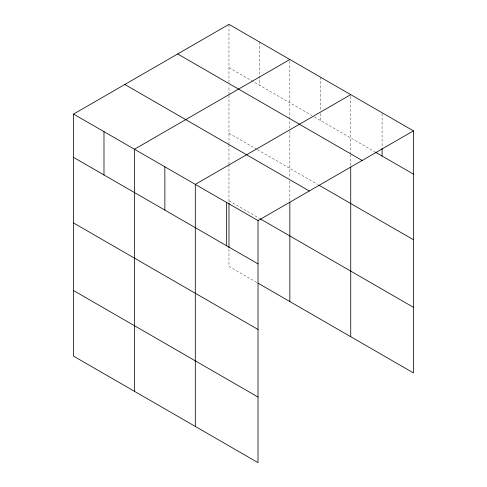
<?xml version="1.0" encoding="UTF-8"?>
<svg xmlns="http://www.w3.org/2000/svg" width="487" height="487" viewBox="0 0 487 487"><rect width="100%" height="100%" fill="white"/><g stroke="black" fill="none" stroke-linecap="round" stroke-linejoin="round"><path stroke-width="0.37" stroke-dasharray="2.44 1.83" d="M228.975 95.221L228.975 143.744M228.975 94.478L228.975 85.529M228.975 82.546L228.975 24.35M289.856 131.113L289.856 178.145M289.856 128.13L289.856 119.93M289.856 119.187L289.856 59.499M350.731 165.513L350.731 155.079M350.731 154.336L350.731 94.642M228.975 67.644L311.875 115.504M314.462 116.996L374.905 151.895M228.975 133.237L256.826 149.314M257.471 149.686L317.701 184.457M228.975 200.814L259.413 218.389M256.826 282.484L228.975 266.407L228.975 248.516M382.094 113.508L382.094 147.689M320.294 77.068L320.294 110.488M320.294 113.526L320.294 120.362M289.856 181.146L289.856 200.668M259.413 41.925L259.413 85.213M228.975 144.499L228.975 164.022M228.975 164.77L228.975 203.049"/><path stroke-width="0.73" d="M73.549 114.086L258.025 220.593L258.025 462.65L73.549 356.143L73.549 114.086L228.975 24.35L413.451 130.857L413.451 372.914L258.122 283.233M289.856 59.499L134.424 149.235L134.424 391.292M350.731 94.642L195.299 184.378L195.299 426.435M258.025 220.593L413.451 130.857M375.556 152.273L413.451 174.145M177.682 53.966L362.164 160.467M318.997 185.206L413.451 239.738M124.836 84.476L309.318 190.977M260.064 218.76L413.451 307.321M73.549 157.38L258.025 263.887M73.549 222.973L258.025 329.48M73.549 290.55L258.025 397.057M382.094 148.45L382.094 156.041M350.731 167.004L350.731 336.7M289.856 202.172L289.856 301.556M228.975 203.049L228.975 247.773M226.662 202.489L226.662 245.777M164.862 166.81L164.862 210.098M103.987 131.66L103.987 174.955"/></g></svg>
